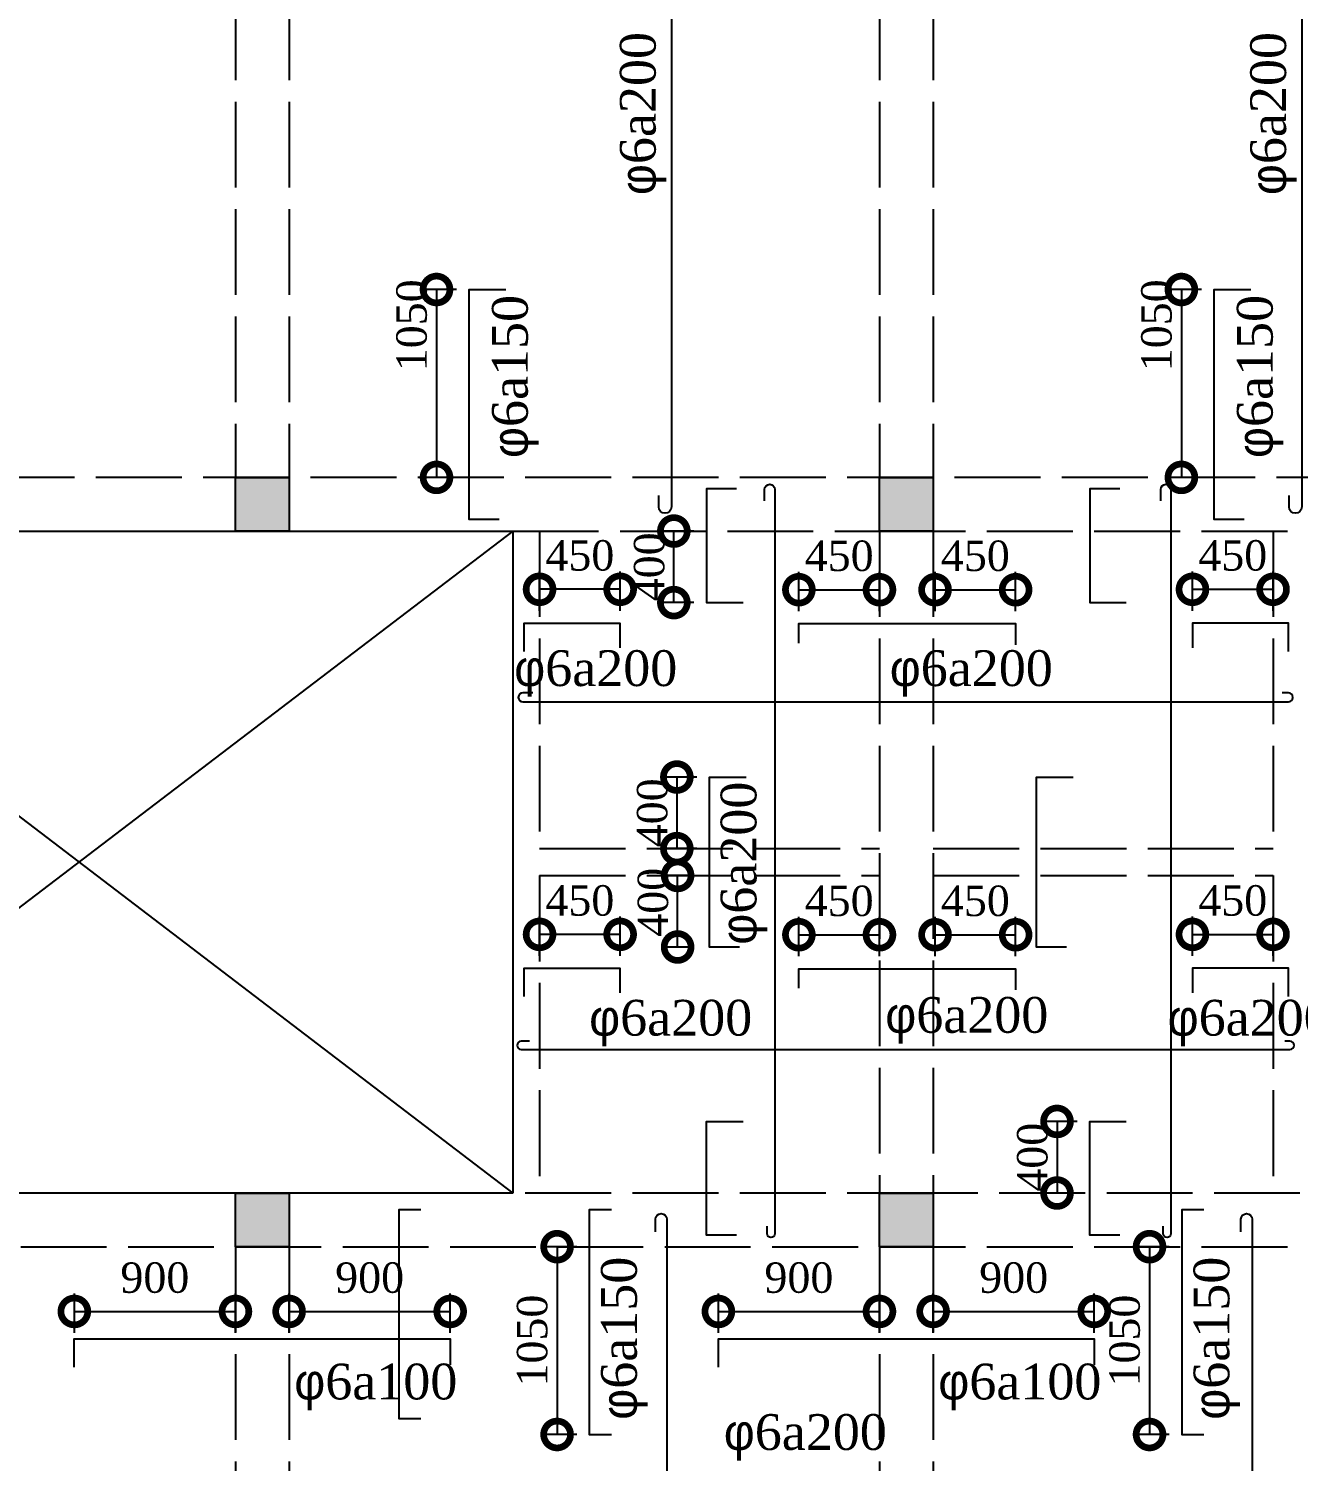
# Model space of a CAD drawing. Extents: x -105064 to -20964, y -943 to 58457.
# Drawn here: x -63152 to -56054, y 38033 to 46041 of the extents above; entities that cross this region are included whole.
import ezdxf

# ---------------------------------------------------------------- set-up
doc = ezdxf.new("R2010")
doc.units = 0
doc.header["$LTSCALE"] = 40
doc.linetypes.add('ACAD_ISO02W100', pattern=[15, 12, -3])
doc.layers.get('0').update_dxf_attribs({"linetype": 'CONTINUOUS'})
doc.layers.get('DEFPOINTS').update_dxf_attribs({"linetype": 'CONTINUOUS'})
for name, color, linetype in [('COT', 3, 'CONTINUOUS'), ('KTHUOT', 6, 'CONTINUOUS'), ('MANH', 2, 'CONTINUOUS'), ('TEXT', 7, 'CONTINUOUS'), ('THEP', 1, 'CONTINUOUS')]:
    doc.layers.add(name, color=color, linetype=linetype)
doc.styles.add('VNI-HELVE', font='')
doc.styles.add('VNI-TIMES', font='')
doc.styles.get('VNI-HELVE').set_extended_font_data('VNI-Helve')
doc.styles.get('VNI-TIMES').set_extended_font_data('VNI-Times')
doc.dimstyles.new('D1', dxfattribs={"dimscale": 0, "dimtxt": 300, "dimasz": 250, "dimexe": 250, "dimexo": 0, "dimgap": 160, "dimtad": 1, "dimdec": 0, "dimdsep": 46, "dimtxsty": 'VNI-HELVE', "dimblk1": 'ARCHTICK', "dimblk2": 'ARCHTICK', "dimsah": 1, "dimcen": 2.5, "dimclrd": 6, "dimclre": 6, "dimclrt": 6, "dimadec": 0, "dimazin": 0, "dimtfac": 1, "dimtdec": 0, "dimtmove": 0, "dimatfit": 3, "dimldrblk": 'ARCHTICK', "dimfxl": 1, "dimtolj": 1, "dimtzin": 0, "dimarcsym": 0})

# ---------------------------------------------------------------- blocks, each defined once
blk = doc.blocks.new('_DotSmall')
at = {"color": 0, "linetype": 'ByBlock', "const_width": 0.5}
blk.add_lwpolyline([(-0.0625, 0, 1), (0.0625, 0, 1)], format="xyb", close=True, dxfattribs=at)
blk = doc.blocks.new('*D152')
at = {"layer": 'DEFPOINTS', "color": 0, "linetype": 'Continuous', "transparency": 16777216}
for p in [(-60295.8, 42906.8), (-60295.8, 42717.1), (-59845.4, 42717.1)]:
    blk.add_point(p, dxfattribs=at)
at = {"layer": 'KTHUOT', "color": 9, "linetype": 'Continuous', "lineweight": -2, "transparency": 16777216}
for p, q in [((-60295.8, 42787.1), (-60295.8, 43006.8)), ((-59845.4, 42787.1), (-59845.4, 43006.8)), ((-59845.4, 42906.8), (-60295.8, 42906.8))]:
    blk.add_line(p, q, dxfattribs=at)
at = {"layer": 'KTHUOT', "color": 9, "linetype": 'Continuous', "lineweight": -2, "transparency": 16777216, "xscale": 300, "yscale": 300, "zscale": 300, "rotation": 180}
blk.add_blockref('_DotSmall', (-60295.8, 42906.8), dxfattribs=at)
at = {"layer": 'KTHUOT', "color": 9, "linetype": 'Continuous', "lineweight": -2, "transparency": 16777216, "xscale": 300, "yscale": 300, "zscale": 300}
blk.add_blockref('_DotSmall', (-59845.4, 42906.8), dxfattribs=at)
at = {"layer": 'KTHUOT', "color": 7, "linetype": 'Continuous', "transparency": 16777216, "insert": (-60070.6, 43095.2), "char_height": 170, "attachment_point": 5, "style": 'VNI-TIMES'}
blk.add_mtext('\\A1;450', dxfattribs=at)
blk = doc.blocks.new('_ARCHTICK')
at = {"color": 0, "linetype": 'ByBlock', "const_width": 0.15}
blk.add_lwpolyline([(-0.5, -0.5), (0.5, 0.5)], dxfattribs=at)
blk = doc.blocks.new('*D153')
at = {"layer": 'DEFPOINTS', "color": 0, "linetype": 'Continuous', "transparency": 16777216}
for p in [(-57634.7, 42904.6), (-58085.1, 42715), (-57634.7, 42715)]:
    blk.add_point(p, dxfattribs=at)
at = {"layer": 'KTHUOT', "color": 9, "linetype": 'Continuous', "lineweight": -2, "transparency": 16777216}
for p, q in [((-58085.1, 42785), (-58085.1, 43004.6)), ((-57634.7, 42785), (-57634.7, 43004.6)), ((-58085.1, 42904.6), (-57634.7, 42904.6))]:
    blk.add_line(p, q, dxfattribs=at)
at = {"layer": 'KTHUOT', "color": 9, "linetype": 'Continuous', "lineweight": -2, "transparency": 16777216, "xscale": 300, "yscale": 300, "zscale": 300, "rotation": 180}
blk.add_blockref('_DotSmall', (-58085.1, 42904.6), dxfattribs=at)
at = {"layer": 'KTHUOT', "color": 9, "linetype": 'Continuous', "lineweight": -2, "transparency": 16777216, "xscale": 300, "yscale": 300, "zscale": 300}
blk.add_blockref('_DotSmall', (-57634.7, 42904.6), dxfattribs=at)
at = {"layer": 'KTHUOT', "color": 7, "linetype": 'Continuous', "transparency": 16777216, "insert": (-57859.9, 43093), "char_height": 170, "attachment_point": 5, "style": 'VNI-TIMES'}
blk.add_mtext('\\A1;450', dxfattribs=at)
blk = doc.blocks.new('*D154')
at = {"layer": 'DEFPOINTS', "color": 0, "linetype": 'Continuous', "transparency": 16777216}
for p in [(-56195.8, 42906.8), (-56646.3, 42717.1), (-56195.8, 42717.1)]:
    blk.add_point(p, dxfattribs=at)
at = {"layer": 'KTHUOT', "color": 9, "linetype": 'Continuous', "lineweight": -2, "transparency": 16777216}
for p, q in [((-56646.3, 42787.1), (-56646.3, 43006.8)), ((-56195.8, 42787.1), (-56195.8, 43006.8)), ((-56646.3, 42906.8), (-56195.8, 42906.8))]:
    blk.add_line(p, q, dxfattribs=at)
at = {"layer": 'KTHUOT', "color": 9, "linetype": 'Continuous', "lineweight": -2, "transparency": 16777216, "xscale": 300, "yscale": 300, "zscale": 300, "rotation": 180}
blk.add_blockref('_DotSmall', (-56646.3, 42906.8), dxfattribs=at)
at = {"layer": 'KTHUOT', "color": 9, "linetype": 'Continuous', "lineweight": -2, "transparency": 16777216, "xscale": 300, "yscale": 300, "zscale": 300}
blk.add_blockref('_DotSmall', (-56195.8, 42906.8), dxfattribs=at)
at = {"layer": 'KTHUOT', "color": 7, "linetype": 'Continuous', "transparency": 16777216, "insert": (-56421.1, 43095.2), "char_height": 170, "attachment_point": 5, "style": 'VNI-TIMES'}
blk.add_mtext('\\A1;450', dxfattribs=at)
blk = doc.blocks.new('*D158')
at = {"layer": 'DEFPOINTS', "color": 0, "linetype": 'Continuous', "transparency": 16777216}
for p in [(-56195.8, 40978.1), (-56646.3, 40788.5), (-56195.8, 40788.5)]:
    blk.add_point(p, dxfattribs=at)
at = {"layer": 'KTHUOT', "color": 9, "linetype": 'Continuous', "lineweight": -2, "transparency": 16777216}
for p, q in [((-56646.3, 40858.5), (-56646.3, 41078.1)), ((-56195.8, 40858.5), (-56195.8, 41078.1)), ((-56646.3, 40978.1), (-56195.8, 40978.1))]:
    blk.add_line(p, q, dxfattribs=at)
at = {"layer": 'KTHUOT', "color": 9, "linetype": 'Continuous', "lineweight": -2, "transparency": 16777216, "xscale": 300, "yscale": 300, "zscale": 300, "rotation": 180}
blk.add_blockref('_DotSmall', (-56646.3, 40978.1), dxfattribs=at)
at = {"layer": 'KTHUOT', "color": 9, "linetype": 'Continuous', "lineweight": -2, "transparency": 16777216, "xscale": 300, "yscale": 300, "zscale": 300}
blk.add_blockref('_DotSmall', (-56195.8, 40978.1), dxfattribs=at)
at = {"layer": 'KTHUOT', "color": 7, "linetype": 'Continuous', "transparency": 16777216, "insert": (-56421.1, 41166.5), "char_height": 170, "attachment_point": 5, "style": 'VNI-TIMES'}
blk.add_mtext('\\A1;450', dxfattribs=at)
blk = doc.blocks.new('*D156')
at = {"layer": 'DEFPOINTS', "color": 0, "linetype": 'Continuous', "transparency": 16777216}
for p in [(-57634.7, 40976), (-58085.1, 40786.3), (-57634.7, 40786.3)]:
    blk.add_point(p, dxfattribs=at)
at = {"layer": 'KTHUOT', "color": 9, "linetype": 'Continuous', "lineweight": -2, "transparency": 16777216}
for p, q in [((-58085.1, 40856.3), (-58085.1, 41076)), ((-57634.7, 40856.3), (-57634.7, 41076)), ((-58085.1, 40976), (-57634.7, 40976))]:
    blk.add_line(p, q, dxfattribs=at)
at = {"layer": 'KTHUOT', "color": 9, "linetype": 'Continuous', "lineweight": -2, "transparency": 16777216, "xscale": 300, "yscale": 300, "zscale": 300, "rotation": 180}
blk.add_blockref('_DotSmall', (-58085.1, 40976), dxfattribs=at)
at = {"layer": 'KTHUOT', "color": 9, "linetype": 'Continuous', "lineweight": -2, "transparency": 16777216, "xscale": 300, "yscale": 300, "zscale": 300}
blk.add_blockref('_DotSmall', (-57634.7, 40976), dxfattribs=at)
at = {"layer": 'KTHUOT', "color": 7, "linetype": 'Continuous', "transparency": 16777216, "insert": (-57859.9, 41164.4), "char_height": 170, "attachment_point": 5, "style": 'VNI-TIMES'}
blk.add_mtext('\\A1;450', dxfattribs=at)
blk = doc.blocks.new('*D157')
at = {"layer": 'DEFPOINTS', "color": 0, "linetype": 'Continuous', "transparency": 16777216}
for p in [(-58395.8, 40976), (-58846.3, 40786.3), (-58395.8, 40786.3)]:
    blk.add_point(p, dxfattribs=at)
at = {"layer": 'KTHUOT', "color": 9, "linetype": 'Continuous', "lineweight": -2, "transparency": 16777216}
for p, q in [((-58846.3, 40856.3), (-58846.3, 41076)), ((-58395.8, 40856.3), (-58395.8, 41076)), ((-58846.3, 40976), (-58395.8, 40976))]:
    blk.add_line(p, q, dxfattribs=at)
at = {"layer": 'KTHUOT', "color": 9, "linetype": 'Continuous', "lineweight": -2, "transparency": 16777216, "xscale": 300, "yscale": 300, "zscale": 300, "rotation": 180}
blk.add_blockref('_DotSmall', (-58846.3, 40976), dxfattribs=at)
at = {"layer": 'KTHUOT', "color": 9, "linetype": 'Continuous', "lineweight": -2, "transparency": 16777216, "xscale": 300, "yscale": 300, "zscale": 300}
blk.add_blockref('_DotSmall', (-58395.8, 40976), dxfattribs=at)
at = {"layer": 'KTHUOT', "color": 7, "linetype": 'Continuous', "transparency": 16777216, "insert": (-58621.1, 41164.4), "char_height": 170, "attachment_point": 5, "style": 'VNI-TIMES'}
blk.add_mtext('\\A1;450', dxfattribs=at)
blk = doc.blocks.new('*D155')
at = {"layer": 'DEFPOINTS', "color": 0, "linetype": 'Continuous', "transparency": 16777216}
for p in [(-60295.8, 40978.1), (-60295.8, 40788.5), (-59845.4, 40788.5)]:
    blk.add_point(p, dxfattribs=at)
at = {"layer": 'KTHUOT', "color": 9, "linetype": 'Continuous', "lineweight": -2, "transparency": 16777216}
for p, q in [((-60295.8, 40858.5), (-60295.8, 41078.1)), ((-59845.4, 40858.5), (-59845.4, 41078.1)), ((-59845.4, 40978.1), (-60295.8, 40978.1))]:
    blk.add_line(p, q, dxfattribs=at)
at = {"layer": 'KTHUOT', "color": 9, "linetype": 'Continuous', "lineweight": -2, "transparency": 16777216, "xscale": 300, "yscale": 300, "zscale": 300, "rotation": 180}
blk.add_blockref('_DotSmall', (-60295.8, 40978.1), dxfattribs=at)
at = {"layer": 'KTHUOT', "color": 9, "linetype": 'Continuous', "lineweight": -2, "transparency": 16777216, "xscale": 300, "yscale": 300, "zscale": 300}
blk.add_blockref('_DotSmall', (-59845.4, 40978.1), dxfattribs=at)
at = {"layer": 'KTHUOT', "color": 7, "linetype": 'Continuous', "transparency": 16777216, "insert": (-60070.6, 41166.5), "char_height": 170, "attachment_point": 5, "style": 'VNI-TIMES'}
blk.add_mtext('\\A1;450', dxfattribs=at)
blk = doc.blocks.new('*D159')
at = {"layer": 'DEFPOINTS', "color": 0, "linetype": 'Continuous', "transparency": 16777216}
for p in [(-58395.8, 42904.6), (-58846.3, 42715), (-58395.8, 42715)]:
    blk.add_point(p, dxfattribs=at)
at = {"layer": 'KTHUOT', "color": 9, "linetype": 'Continuous', "lineweight": -2, "transparency": 16777216}
for p, q in [((-58846.3, 42785), (-58846.3, 43004.6)), ((-58395.8, 42785), (-58395.8, 43004.6)), ((-58846.3, 42904.6), (-58395.8, 42904.6))]:
    blk.add_line(p, q, dxfattribs=at)
at = {"layer": 'KTHUOT', "color": 9, "linetype": 'Continuous', "lineweight": -2, "transparency": 16777216, "xscale": 300, "yscale": 300, "zscale": 300, "rotation": 180}
blk.add_blockref('_DotSmall', (-58846.3, 42904.6), dxfattribs=at)
at = {"layer": 'KTHUOT', "color": 9, "linetype": 'Continuous', "lineweight": -2, "transparency": 16777216, "xscale": 300, "yscale": 300, "zscale": 300}
blk.add_blockref('_DotSmall', (-58395.8, 42904.6), dxfattribs=at)
at = {"layer": 'KTHUOT', "color": 7, "linetype": 'Continuous', "transparency": 16777216, "insert": (-58621.1, 43093), "char_height": 170, "attachment_point": 5, "style": 'VNI-TIMES'}
blk.add_mtext('\\A1;450', dxfattribs=at)
blk = doc.blocks.new('*D247')
at = {"layer": 'DEFPOINTS', "color": 0, "linetype": 'Continuous', "transparency": 16777216}
for p in [(-61995.8, 38870.4), (-62896.3, 38680.8), (-61995.8, 38680.8)]:
    blk.add_point(p, dxfattribs=at)
at = {"layer": 'KTHUOT', "color": 9, "linetype": 'Continuous', "lineweight": -2, "transparency": 16777216}
for p, q in [((-62896.3, 38750.8), (-62896.3, 38970.4)), ((-61995.8, 38750.8), (-61995.8, 38970.4)), ((-62896.3, 38870.4), (-61995.8, 38870.4))]:
    blk.add_line(p, q, dxfattribs=at)
at = {"layer": 'KTHUOT', "color": 9, "linetype": 'Continuous', "lineweight": -2, "transparency": 16777216, "xscale": 300, "yscale": 300, "zscale": 300, "rotation": 180}
blk.add_blockref('_DotSmall', (-62896.3, 38870.4), dxfattribs=at)
at = {"layer": 'KTHUOT', "color": 9, "linetype": 'Continuous', "lineweight": -2, "transparency": 16777216, "xscale": 300, "yscale": 300, "zscale": 300}
blk.add_blockref('_DotSmall', (-61995.8, 38870.4), dxfattribs=at)
at = {"layer": 'KTHUOT', "color": 7, "linetype": 'Continuous', "transparency": 16777216, "insert": (-62446.1, 39058.5), "char_height": 170, "attachment_point": 5, "style": 'VNI-TIMES'}
blk.add_mtext('\\A1;900', dxfattribs=at)
blk = doc.blocks.new('*D246')
at = {"layer": 'DEFPOINTS', "color": 0, "linetype": 'Continuous', "transparency": 16777216}
for p in [(-60795.4, 38870.4), (-61695.8, 38680.8), (-60795.4, 38680.8)]:
    blk.add_point(p, dxfattribs=at)
at = {"layer": 'KTHUOT', "color": 9, "linetype": 'Continuous', "lineweight": -2, "transparency": 16777216}
for p, q in [((-61695.8, 38750.8), (-61695.8, 38970.4)), ((-60795.4, 38750.8), (-60795.4, 38970.4)), ((-61695.8, 38870.4), (-60795.4, 38870.4))]:
    blk.add_line(p, q, dxfattribs=at)
at = {"layer": 'KTHUOT', "color": 9, "linetype": 'Continuous', "lineweight": -2, "transparency": 16777216, "xscale": 300, "yscale": 300, "zscale": 300, "rotation": 180}
blk.add_blockref('_DotSmall', (-61695.8, 38870.4), dxfattribs=at)
at = {"layer": 'KTHUOT', "color": 9, "linetype": 'Continuous', "lineweight": -2, "transparency": 16777216, "xscale": 300, "yscale": 300, "zscale": 300}
blk.add_blockref('_DotSmall', (-60795.4, 38870.4), dxfattribs=at)
at = {"layer": 'KTHUOT', "color": 7, "linetype": 'Continuous', "transparency": 16777216, "insert": (-61245.6, 39058.5), "char_height": 170, "attachment_point": 5, "style": 'VNI-TIMES'}
blk.add_mtext('\\A1;900', dxfattribs=at)
blk = doc.blocks.new('*D244')
at = {"layer": 'DEFPOINTS', "color": 0, "linetype": 'Continuous', "transparency": 16777216}
for p in [(-57195.4, 38870.4), (-58095.8, 38680.8), (-57195.4, 38680.8)]:
    blk.add_point(p, dxfattribs=at)
at = {"layer": 'KTHUOT', "color": 9, "linetype": 'Continuous', "lineweight": -2, "transparency": 16777216}
for p, q in [((-58095.8, 38750.8), (-58095.8, 38970.4)), ((-57195.4, 38750.8), (-57195.4, 38970.4)), ((-58095.8, 38870.4), (-57195.4, 38870.4))]:
    blk.add_line(p, q, dxfattribs=at)
at = {"layer": 'KTHUOT', "color": 9, "linetype": 'Continuous', "lineweight": -2, "transparency": 16777216, "xscale": 300, "yscale": 300, "zscale": 300, "rotation": 180}
blk.add_blockref('_DotSmall', (-58095.8, 38870.4), dxfattribs=at)
at = {"layer": 'KTHUOT', "color": 9, "linetype": 'Continuous', "lineweight": -2, "transparency": 16777216, "xscale": 300, "yscale": 300, "zscale": 300}
blk.add_blockref('_DotSmall', (-57195.4, 38870.4), dxfattribs=at)
at = {"layer": 'KTHUOT', "color": 7, "linetype": 'Continuous', "transparency": 16777216, "insert": (-57645.6, 39058.5), "char_height": 170, "attachment_point": 5, "style": 'VNI-TIMES'}
blk.add_mtext('\\A1;900', dxfattribs=at)
blk = doc.blocks.new('*D245')
at = {"layer": 'DEFPOINTS', "color": 0, "linetype": 'Continuous', "transparency": 16777216}
for p in [(-58395.8, 38870.4), (-59296.3, 38680.8), (-58395.8, 38680.8)]:
    blk.add_point(p, dxfattribs=at)
at = {"layer": 'KTHUOT', "color": 9, "linetype": 'Continuous', "lineweight": -2, "transparency": 16777216}
for p, q in [((-59296.3, 38750.8), (-59296.3, 38970.4)), ((-58395.8, 38750.8), (-58395.8, 38970.4)), ((-59296.3, 38870.4), (-58395.8, 38870.4))]:
    blk.add_line(p, q, dxfattribs=at)
at = {"layer": 'KTHUOT', "color": 9, "linetype": 'Continuous', "lineweight": -2, "transparency": 16777216, "xscale": 300, "yscale": 300, "zscale": 300, "rotation": 180}
blk.add_blockref('_DotSmall', (-59296.3, 38870.4), dxfattribs=at)
at = {"layer": 'KTHUOT', "color": 9, "linetype": 'Continuous', "lineweight": -2, "transparency": 16777216, "xscale": 300, "yscale": 300, "zscale": 300}
blk.add_blockref('_DotSmall', (-58395.8, 38870.4), dxfattribs=at)
at = {"layer": 'KTHUOT', "color": 7, "linetype": 'Continuous', "transparency": 16777216, "insert": (-58846.1, 39058.5), "char_height": 170, "attachment_point": 5, "style": 'VNI-TIMES'}
blk.add_mtext('\\A1;900', dxfattribs=at)
blk = doc.blocks.new('*D349')
at = {"layer": 'DEFPOINTS', "color": 0, "linetype": 'Continuous', "transparency": 16777216}
for p in [(-60689.3, 44582.5), (-60871.8, 43532.4), (-60689.3, 43532.4)]:
    blk.add_point(p, dxfattribs=at)
at = {"layer": 'KTHUOT', "color": 9, "linetype": 'Continuous', "lineweight": -2, "transparency": 16777216}
for p, q in [((-60759.3, 44582.5), (-60941.8, 44582.5)), ((-60871.8, 44582.5), (-60871.8, 43532.4)), ((-60759.3, 43532.4), (-60941.8, 43532.4))]:
    blk.add_line(p, q, dxfattribs=at)
at = {"layer": 'KTHUOT', "color": 9, "linetype": 'Continuous', "lineweight": -2, "transparency": 16777216, "xscale": 300, "yscale": 300, "zscale": 300}
for p, rotation in [((-60871.8, 44582.5), 90), ((-60871.8, 43532.4), 270)]:
    blk.add_blockref('_DotSmall', p, dxfattribs=dict(at, rotation=rotation))
at = {"layer": 'KTHUOT', "color": 7, "linetype": 'Continuous', "transparency": 16777216, "insert": (-61010.2, 44382.5), "char_height": 170, "attachment_point": 5, "rotation": 90, "style": 'VNI-TIMES'}
blk.add_mtext('\\A1;1050', dxfattribs=at)
blk = doc.blocks.new('*D350')
at = {"layer": 'DEFPOINTS', "color": 0, "linetype": 'Continuous', "transparency": 16777216}
for p in [(-56525.6, 44582.5), (-56708.1, 43532.4), (-56525.6, 43532.4)]:
    blk.add_point(p, dxfattribs=at)
at = {"layer": 'KTHUOT', "color": 9, "linetype": 'Continuous', "lineweight": -2, "transparency": 16777216}
for p, q in [((-56595.6, 44582.5), (-56778.1, 44582.5)), ((-56708.1, 44582.5), (-56708.1, 43532.4)), ((-56595.6, 43532.4), (-56778.1, 43532.4))]:
    blk.add_line(p, q, dxfattribs=at)
at = {"layer": 'KTHUOT', "color": 9, "linetype": 'Continuous', "lineweight": -2, "transparency": 16777216, "xscale": 300, "yscale": 300, "zscale": 300}
for p, rotation in [((-56708.1, 44582.5), 90), ((-56708.1, 43532.4), 270)]:
    blk.add_blockref('_DotSmall', p, dxfattribs=dict(at, rotation=rotation))
at = {"layer": 'KTHUOT', "color": 7, "linetype": 'Continuous', "transparency": 16777216, "insert": (-56846.5, 44382.5), "char_height": 170, "attachment_point": 5, "rotation": 90, "style": 'VNI-TIMES'}
blk.add_mtext('\\A1;1050', dxfattribs=at)
blk = doc.blocks.new('*D375')
at = {"layer": 'DEFPOINTS', "color": 0, "linetype": 'Continuous', "transparency": 16777216}
for p in [(-59345.8, 41857.5), (-59528.3, 41457.4), (-59345.8, 41457.4)]:
    blk.add_point(p, dxfattribs=at)
at = {"layer": 'KTHUOT', "color": 9, "linetype": 'Continuous', "lineweight": -2, "transparency": 16777216}
for p, q in [((-59415.8, 41857.5), (-59598.3, 41857.5)), ((-59528.3, 41857.5), (-59528.3, 41457.4)), ((-59415.8, 41457.4), (-59598.3, 41457.4))]:
    blk.add_line(p, q, dxfattribs=at)
at = {"layer": 'KTHUOT', "color": 9, "linetype": 'Continuous', "lineweight": -2, "transparency": 16777216, "xscale": 300, "yscale": 300, "zscale": 300}
for p, rotation in [((-59528.3, 41857.5), 90), ((-59528.3, 41457.4), 270)]:
    blk.add_blockref('_DotSmall', p, dxfattribs=dict(at, rotation=rotation))
at = {"layer": 'KTHUOT', "color": 7, "linetype": 'Continuous', "transparency": 16777216, "insert": (-59665.3, 41657.5), "char_height": 170, "attachment_point": 5, "rotation": 90, "style": 'VNI-TIMES'}
blk.add_mtext('\\A1;400', dxfattribs=at)
blk = doc.blocks.new('*D374')
at = {"layer": 'DEFPOINTS', "color": 0, "linetype": 'Continuous', "transparency": 16777216}
for p in [(-59524.1, 41307.4), (-59391.2, 41307.4), (-59391.2, 40907.5)]:
    blk.add_point(p, dxfattribs=at)
at = {"layer": 'KTHUOT', "color": 9, "linetype": 'Continuous', "lineweight": -2, "transparency": 16777216}
for p, q in [((-59461.2, 41307.4), (-59594.1, 41307.4)), ((-59524.1, 40907.5), (-59524.1, 41307.4)), ((-59461.2, 40907.5), (-59594.1, 40907.5))]:
    blk.add_line(p, q, dxfattribs=at)
at = {"layer": 'KTHUOT', "color": 9, "linetype": 'Continuous', "lineweight": -2, "transparency": 16777216, "xscale": 300, "yscale": 300, "zscale": 300}
for p, rotation in [((-59524.1, 41307.4), 90), ((-59524.1, 40907.5), 270)]:
    blk.add_blockref('_DotSmall', p, dxfattribs=dict(at, rotation=rotation))
at = {"layer": 'KTHUOT', "color": 7, "linetype": 'Continuous', "transparency": 16777216, "insert": (-59661.1, 41157.5), "char_height": 170, "attachment_point": 5, "rotation": 90, "style": 'VNI-TIMES'}
blk.add_mtext('\\A1;400', dxfattribs=at)
blk = doc.blocks.new('*D381')
at = {"layer": 'DEFPOINTS', "color": 0, "linetype": 'Continuous', "transparency": 16777216}
for p in [(-59545.1, 43232.4), (-59362.7, 43232.4), (-59362.7, 42832.4)]:
    blk.add_point(p, dxfattribs=at)
at = {"layer": 'KTHUOT', "color": 9, "linetype": 'Continuous', "lineweight": -2, "transparency": 16777216}
for p, q in [((-59432.7, 43232.4), (-59615.1, 43232.4)), ((-59545.1, 42832.4), (-59545.1, 43232.4)), ((-59432.7, 42832.4), (-59615.1, 42832.4))]:
    blk.add_line(p, q, dxfattribs=at)
at = {"layer": 'KTHUOT', "color": 9, "linetype": 'Continuous', "lineweight": -2, "transparency": 16777216, "xscale": 300, "yscale": 300, "zscale": 300}
for p, rotation in [((-59545.1, 43232.4), 90), ((-59545.1, 42832.4), 270)]:
    blk.add_blockref('_DotSmall', p, dxfattribs=dict(at, rotation=rotation))
at = {"layer": 'KTHUOT', "color": 7, "linetype": 'Continuous', "transparency": 16777216, "insert": (-59682.1, 43032.4), "char_height": 170, "attachment_point": 5, "rotation": 90, "style": 'VNI-TIMES'}
blk.add_mtext('\\A1;400', dxfattribs=at)
blk = doc.blocks.new('*D384')
at = {"layer": 'DEFPOINTS', "color": 0, "linetype": 'Continuous', "transparency": 16777216}
for p in [(-57220.8, 39932.5), (-57403.3, 39532.4), (-57220.8, 39532.4)]:
    blk.add_point(p, dxfattribs=at)
at = {"layer": 'KTHUOT', "color": 9, "linetype": 'Continuous', "lineweight": -2, "transparency": 16777216}
for p, q in [((-57290.8, 39932.5), (-57473.3, 39932.5)), ((-57403.3, 39932.5), (-57403.3, 39532.4)), ((-57290.8, 39532.4), (-57473.3, 39532.4))]:
    blk.add_line(p, q, dxfattribs=at)
at = {"layer": 'KTHUOT', "color": 9, "linetype": 'Continuous', "lineweight": -2, "transparency": 16777216, "xscale": 300, "yscale": 300, "zscale": 300}
for p, rotation in [((-57403.3, 39932.5), 90), ((-57403.3, 39532.4), 270)]:
    blk.add_blockref('_DotSmall', p, dxfattribs=dict(at, rotation=rotation))
at = {"layer": 'KTHUOT', "color": 7, "linetype": 'Continuous', "transparency": 16777216, "insert": (-57540.3, 39732.5), "char_height": 170, "attachment_point": 5, "rotation": 90, "style": 'VNI-TIMES'}
blk.add_mtext('\\A1;400', dxfattribs=at)
blk = doc.blocks.new('*D409')
at = {"layer": 'DEFPOINTS', "color": 0, "linetype": 'Continuous', "transparency": 16777216}
for p in [(-60018.1, 39232.4), (-60197.9, 38182.7), (-60018.1, 38182.7)]:
    blk.add_point(p, dxfattribs=at)
at = {"layer": 'KTHUOT', "color": 9, "linetype": 'Continuous', "lineweight": -2, "transparency": 16777216}
for p, q in [((-60088.1, 39232.4), (-60267.9, 39232.4)), ((-60197.9, 39232.4), (-60197.9, 38182.7)), ((-60088.1, 38182.7), (-60267.9, 38182.7))]:
    blk.add_line(p, q, dxfattribs=at)
at = {"layer": 'KTHUOT', "color": 9, "linetype": 'Continuous', "lineweight": -2, "transparency": 16777216, "xscale": 300, "yscale": 300, "zscale": 300}
for p, rotation in [((-60197.9, 39232.4), 90), ((-60197.9, 38182.7), 270)]:
    blk.add_blockref('_DotSmall', p, dxfattribs=dict(at, rotation=rotation))
at = {"layer": 'KTHUOT', "color": 7, "linetype": 'Continuous', "transparency": 16777216, "insert": (-60336.3, 38707.6), "char_height": 170, "attachment_point": 5, "rotation": 90, "style": 'VNI-TIMES'}
blk.add_mtext('\\A1;1050', dxfattribs=at)
blk = doc.blocks.new('*D413')
at = {"layer": 'DEFPOINTS', "color": 0, "linetype": 'Continuous', "transparency": 16777216}
for p in [(-56706.3, 39232.4), (-56886.2, 38182.7), (-56706.3, 38182.7)]:
    blk.add_point(p, dxfattribs=at)
at = {"layer": 'KTHUOT', "color": 9, "linetype": 'Continuous', "lineweight": -2, "transparency": 16777216}
for p, q in [((-56776.3, 39232.4), (-56956.2, 39232.4)), ((-56886.2, 39232.4), (-56886.2, 38182.7)), ((-56776.3, 38182.7), (-56956.2, 38182.7))]:
    blk.add_line(p, q, dxfattribs=at)
at = {"layer": 'KTHUOT', "color": 9, "linetype": 'Continuous', "lineweight": -2, "transparency": 16777216, "xscale": 300, "yscale": 300, "zscale": 300}
for p, rotation in [((-56886.2, 39232.4), 90), ((-56886.2, 38182.7), 270)]:
    blk.add_blockref('_DotSmall', p, dxfattribs=dict(at, rotation=rotation))
at = {"layer": 'KTHUOT', "color": 7, "linetype": 'Continuous', "transparency": 16777216, "insert": (-57024.6, 38707.6), "char_height": 170, "attachment_point": 5, "rotation": 90, "style": 'VNI-TIMES'}
blk.add_mtext('\\A1;1050', dxfattribs=at)

msp = doc.modelspace()

# ---------------------------------------------------------------- linework, layer by layer
at = {"layer": 'COT'}
for points in [[(-61695.8, 43232.4), (-61995.8, 43232.4), (-61995.8, 43532.4), (-61695.8, 43532.4)], [(-58095.8, 43232.4), (-58395.8, 43232.4), (-58395.8, 43532.4), (-58095.8, 43532.4)], [(-61695.8, 39232.4), (-61995.8, 39232.4), (-61995.8, 39532.4), (-61695.8, 39532.4)], [(-58095.8, 39232.4), (-58395.8, 39232.4), (-58395.8, 39532.4), (-58095.8, 39532.4)]]:
    msp.add_lwpolyline(points, close=True, dxfattribs=at)
for points in [[(-61695.8, 43232.4), (-61995.8, 43232.4), (-61695.8, 43532.4), (-61995.8, 43532.4)], [(-58095.8, 43232.4), (-58395.8, 43232.4), (-58095.8, 43532.4), (-58395.8, 43532.4)], [(-61695.8, 39232.4), (-61995.8, 39232.4), (-61695.8, 39532.4), (-61995.8, 39532.4)], [(-58095.8, 39232.4), (-58395.8, 39232.4), (-58095.8, 39532.4), (-58395.8, 39532.4)]]:
    msp.add_solid(points, dxfattribs=at)
at = {"layer": 'MANH', "linetype": 'ACAD_ISO02W100'}
for p, q in [((-61995.8, 47432.4), (-61995.8, 43532.4)), ((-61695.8, 47432.4), (-61695.8, 43532.4)), ((-58395.8, 47432.4), (-58395.8, 43532.4)), ((-58095.8, 47432.4), (-58095.8, 43532.4)), ((-61695.8, 43532.4), (-65295.8, 43532.4)), ((-58095.8, 43532.4), (-61695.8, 43532.4)), ((-54495.8, 43532.4), (-58095.8, 43532.4)), ((-60445.8, 43232.4), (-58395.8, 43232.4)), ((-60295.8, 43232.4), (-60295.8, 41457.4)), ((-58395.8, 43232.4), (-58395.8, 39532.4)), ((-58395.8, 43232.4), (-56045.8, 43232.4)), ((-58095.8, 43232.4), (-58095.8, 39532.4)), ((-56195.8, 43232.4), (-56195.8, 41457.4)), ((-60295.8, 41457.4), (-58395.8, 41457.4)), ((-58095.8, 41457.4), (-56195.8, 41457.4)), ((-60295.8, 41307.4), (-58395.8, 41307.4)), ((-60295.8, 41307.4), (-60295.8, 39532.4)), ((-58095.8, 41307.4), (-56195.8, 41307.4)), ((-56195.8, 41307.4), (-56195.8, 39532.4)), ((-58095.8, 39532.4), (-60445.8, 39532.4)), ((-56045.8, 39532.4), (-58095.8, 39532.4)), ((-65595.8, 39232.4), (-61995.8, 39232.4)), ((-61995.8, 39232.4), (-61995.8, 35332.4)), ((-61995.8, 39232.4), (-58395.8, 39232.4)), ((-61695.8, 39232.4), (-61695.8, 35332.4)), ((-58395.8, 39232.4), (-58395.8, 35332.4)), ((-58395.8, 39232.4), (-54795.8, 39232.4)), ((-58095.8, 39232.4), (-58095.8, 35332.4))]:
    msp.add_line(p, q, dxfattribs=at)
at = {"layer": 'MANH', "linetype": 'Continuous'}
for p, q in [((-65595.8, 43232.4), (-60445.8, 43232.4)), ((-60445.8, 43232.4), (-60445.8, 39532.4)), ((-60445.8, 39532.4), (-65295.8, 39532.4))]:
    msp.add_line(p, q, dxfattribs=at)
at = {"layer": 'MANH', "color": 9}
for p, q in [((-60445.8, 43232.4), (-65295.8, 39532.4)), ((-65295.8, 43232.4), (-60445.8, 39532.4))]:
    msp.add_line(p, q, dxfattribs=at)
at = {"layer": 'THEP'}
for points in [[(-59622, 51734.7), (-59622, 51805.8, -1), (-59558.7, 51805.8), (-59558.7, 43367.3, -1), (-59629.8, 43367.3), (-59629.8, 43430.5)], [(-56098.5, 51734.7), (-56098.5, 51805.8, -1), (-56035.3, 51805.8), (-56035.3, 43367.3, -1), (-56106.3, 43367.3), (-56106.3, 43430.5)], [(-59038, 43400.9), (-59038, 43465.2, -1), (-58980.7, 43465.2), (-58980.7, 39305.1, -1), (-59023.6, 39305.1), (-59023.6, 39348)], [(-56823.7, 43400.9), (-56823.7, 43465.2, -1), (-56766.5, 43465.2), (-56766.5, 39305.1, -1), (-56809.3, 39305.1), (-56809.3, 39348)], [(-60332.9, 42327.8), (-60389.7, 42327.8, 1), (-60389.7, 42278.2), (-56109.6, 42278.2, 1), (-56109.6, 42327.8), (-56145, 42327.8)], [(-60352.1, 40381), (-60398.6, 40381, 1), (-60398.6, 40334.5), (-56101.3, 40334.5, 1), (-56101.3, 40381), (-56129.2, 40381)], [(-59647.7, 39314.6), (-59647.7, 39385.7, -1), (-59584.4, 39385.7), (-59584.4, 30947.3, -1), (-59655.5, 30947.3), (-59655.5, 31010.5)], [(-56375.4, 39314.6), (-56375.4, 39385.7, -1), (-56312.2, 39385.7), (-56312.2, 30947.3, -1), (-56383.2, 30947.3), (-56383.2, 31010.5)]]:
    msp.add_lwpolyline(points, format="xyb", dxfattribs=at)
for points in [[(-60521.5, 43296.9), (-60689.3, 43296.9), (-60689.3, 44582.5), (-60484.5, 44582.5)], [(-56357.8, 43296.9), (-56525.6, 43296.9), (-56525.6, 44582.5), (-56320.7, 44582.5)], [(-59194.8, 43468), (-59362.7, 43468), (-59362.7, 42832.4), (-59157.8, 42832.4)], [(-57053, 43468), (-57220.8, 43468), (-57220.8, 42832.4), (-57015.9, 42832.4)], [(-60381.4, 42559), (-60381.4, 42717.1), (-59846.4, 42717.1), (-59846.4, 42580.1)], [(-58846.7, 42606.2), (-58846.7, 42715), (-57634.7, 42715), (-57634.7, 42596.5)], [(-56110.3, 42559), (-56110.3, 42717.1), (-56645.3, 42717.1), (-56645.3, 42580.1)], [(-59178, 40907.4), (-59345.8, 40907.4), (-59345.8, 41857.5), (-59140.9, 41857.5)], [(-57349.8, 40907.4), (-57517.6, 40907.4), (-57517.6, 41857.5), (-57312.7, 41857.5)], [(-60381.4, 40630.3), (-60381.4, 40788.5), (-59846.4, 40788.5), (-59846.4, 40651.4)], [(-58846.7, 40677.6), (-58846.7, 40786.3), (-57634.7, 40786.3), (-57634.7, 40667.8)], [(-56110.3, 40630.3), (-56110.3, 40788.5), (-56645.3, 40788.5), (-56645.3, 40651.4)], [(-59194.8, 39296.9), (-59362.7, 39296.9), (-59362.7, 39932.5), (-59157.8, 39932.5)], [(-57053, 39296.9), (-57220.8, 39296.9), (-57220.8, 39932.5), (-57015.9, 39932.5)], [(-60959.4, 39438.3), (-61082.9, 39438.3), (-61082.9, 38271.7), (-60959.4, 38271.7)], [(-59894.6, 39438.3), (-60018.1, 39438.3), (-60018.1, 38182.7), (-59894.6, 38182.7)], [(-56582.8, 39438.3), (-56706.3, 39438.3), (-56706.3, 38182.7), (-56582.8, 38182.7)], [(-62896.5, 38559.9), (-62896.5, 38716.8), (-60796.1, 38716.8), (-60796.1, 38572)], [(-59296.5, 38559.9), (-59296.5, 38716.8), (-57196.1, 38716.8), (-57196.1, 38572)]]:
    msp.add_lwpolyline(points, dxfattribs=at)

# ---------------------------------------------------------------- texts
at = {"layer": 'TEXT', "char_height": 200, "width": 982.857, "attachment_point": 1, "rotation": 90, "style": 'VNI-TIMES'}
for s, insert in [('{\\fSymbol|b0|i0|c2|p16;f}6a200', (-59846.7, 45110.1)), ('{\\fSymbol|b0|i0|c2|p16;f}6a200', (-56323.2, 45110.1)), ('{\\fSymbol|b0|i0|c2|p16;f}6a150', (-60561.6, 43640.6)), ('{\\fSymbol|b0|i0|c2|p16;f}6a150', (-56397.9, 43640.6)), ('{\\fSymbol|b0|i0|c2|p16;f}6a200', (-59283.6, 40920.2)), ('{\\fSymbol|b0|i0|c2|p16;f}6a150', (-59952, 38264.9)), ('{\\fSymbol|b0|i0|c2|p16;f}6a150', (-56640.2, 38264.9))]:
    msp.add_mtext(s, dxfattribs=dict(at, insert=insert))
at = {"layer": 'TEXT', "char_height": 200, "attachment_point": 1, "style": 'VNI-TIMES'}
for s, insert, width in [('{\\fSymbol|b0|i0|c2|p16;f}6a200', (-60437.5, 42566.2), 918.224), ('{\\fSymbol|b0|i0|c2|p16;f}6a200', (-58338.4, 42566.2), 918.224), ('{\\fSymbol|b0|i0|c2|p16;f}6a200', (-60018.7, 40612.2), 918.224), ('{\\fSymbol|b0|i0|c2|p16;f}6a200', (-58363.5, 40627.9), 918.224), ('{\\fSymbol|b0|i0|c2|p16;f}6a200', (-56785, 40612.2), 918.224), ('{\\fSymbol|b0|i0|c2|p16;f}6a100', (-61667, 38578.6), 982.857), ('{\\fSymbol|b0|i0|c2|p16;f}6a100', (-58067, 38578.6), 982.857), ('{\\fSymbol|b0|i0|c2|p16;f}6a200', (-59266.1, 38296.5), 982.857)]:
    msp.add_mtext(s, dxfattribs=dict(at, insert=insert, width=width))

# ---------------------------------------------------------------- dimensions: what is measured, and where the dimension line sits
at = {"layer": 'KTHUOT', "color": 6, "linetype": 'Continuous'}
for base, p1, p2, angle, override, picture, middle in [((-60871.8, 43532.4), (-60689.3, 44582.5), (-60689.3, 43532.4), 90, {"dimscale": 1, "dimtxt": 170, "dimasz": 300, "dimexe": 70, "dimexo": 70, "dimgap": 50, "dimtxsty": 'VNI-TIMES', "dimblk1": 'DotSmall', "dimblk2": 'DotSmall', "dimclrd": 9, "dimclre": 9, "dimclrt": 7}, '*D349', (-60871.8, 44382.5)), ((-56708.1, 43532.4), (-56525.6, 44582.5), (-56525.6, 43532.4), 90, {"dimscale": 1, "dimtxt": 170, "dimasz": 300, "dimexe": 70, "dimexo": 70, "dimgap": 50, "dimtxsty": 'VNI-TIMES', "dimblk1": 'DotSmall', "dimblk2": 'DotSmall', "dimclrd": 9, "dimclre": 9, "dimclrt": 7}, '*D350', (-56708.1, 44382.5)), ((-59545.1, 43232.4), (-59362.7, 42832.4), (-59362.7, 43232.4), 270, {"dimscale": 1, "dimtxt": 170, "dimasz": 300, "dimexe": 70, "dimexo": 70, "dimgap": 50, "dimtxsty": 'VNI-TIMES', "dimblk1": 'DotSmall', "dimblk2": 'DotSmall', "dimclrd": 9, "dimclre": 9, "dimclrt": 7}, '*D381', (-59545.1, 43032.4)), ((-60295.8, 42906.8), (-59845.4, 42717.1), (-60295.8, 42717.1), 180, {"dimscale": 1, "dimtxt": 170, "dimasz": 300, "dimexe": 100, "dimexo": 70, "dimgap": 100, "dimtxsty": 'VNI-TIMES', "dimblk1": 'DotSmall', "dimblk2": 'DotSmall', "dimclrd": 9, "dimclre": 9, "dimclrt": 7}, '*D152', (-60070.6, 42906.8)), ((-59528.3, 41457.4), (-59345.8, 41857.5), (-59345.8, 41457.4), 90, {"dimscale": 1, "dimtxt": 170, "dimasz": 300, "dimexe": 70, "dimexo": 70, "dimgap": 50, "dimtxsty": 'VNI-TIMES', "dimblk1": 'DotSmall', "dimblk2": 'DotSmall', "dimclrd": 9, "dimclre": 9, "dimclrt": 7}, '*D375', (-59528.3, 41657.5)), ((-59524.1, 41307.4), (-59391.2, 40907.5), (-59391.2, 41307.4), 270, {"dimscale": 1, "dimtxt": 170, "dimasz": 300, "dimexe": 70, "dimexo": 70, "dimgap": 50, "dimtxsty": 'VNI-TIMES', "dimblk1": 'DotSmall', "dimblk2": 'DotSmall', "dimclrd": 9, "dimclre": 9, "dimclrt": 7}, '*D374', (-59524.1, 41157.5)), ((-60295.8, 40978.1), (-59845.4, 40788.5), (-60295.8, 40788.5), 180, {"dimscale": 1, "dimtxt": 170, "dimasz": 300, "dimexe": 100, "dimexo": 70, "dimgap": 100, "dimtxsty": 'VNI-TIMES', "dimblk1": 'DotSmall', "dimblk2": 'DotSmall', "dimclrd": 9, "dimclre": 9, "dimclrt": 7}, '*D155', (-60070.6, 40978.1)), ((-57403.3, 39532.4), (-57220.8, 39932.5), (-57220.8, 39532.4), 90, {"dimscale": 1, "dimtxt": 170, "dimasz": 300, "dimexe": 70, "dimexo": 70, "dimgap": 50, "dimtxsty": 'VNI-TIMES', "dimblk1": 'DotSmall', "dimblk2": 'DotSmall', "dimclrd": 9, "dimclre": 9, "dimclrt": 7}, '*D384', (-57403.3, 39732.5))]:
    dim = msp.add_linear_dim(base=base, p1=p1, p2=p2, angle=angle, dimstyle='D1', override=override, dxfattribs=at)
    dim.commit()
    dim.dimension.update_dxf_attribs({"geometry": picture, "text_midpoint": middle, "dimtype": 160})
for base, p1, p2, picture, middle in [((-58395.8347, 42904.6356), (-58846.2719, 42714.9949), (-58395.8347, 42714.9949), '*D159', (-58621.0533, 42904.6356)), ((-57634.7, 42904.6), (-58085.1, 42715), (-57634.7, 42715), '*D153', (-57859.9, 42904.6)), ((-56195.8347, 42906.7502), (-56646.2719, 42717.1096), (-56195.8347, 42717.1096), '*D154', (-56421.0533, 42906.7502)), ((-58395.8347, 40975.9859), (-58846.2719, 40786.3452), (-58395.8347, 40786.3452), '*D157', (-58621.0533, 40975.9859)), ((-57634.7, 40976), (-58085.1, 40786.3), (-57634.7, 40786.3), '*D156', (-57859.9, 40976)), ((-56195.8347, 40978.1005), (-56646.2719, 40788.4598), (-56195.8347, 40788.4598), '*D158', (-56421.0533, 40978.1005))]:
    dim = msp.add_linear_dim(base=base, p1=p1, p2=p2, dimstyle='D1', override={"dimscale": 1, "dimtxt": 170, "dimasz": 300, "dimexe": 100, "dimexo": 70, "dimgap": 100, "dimtxsty": 'VNI-TIMES', "dimblk1": 'DotSmall', "dimblk2": 'DotSmall', "dimclrd": 9, "dimclre": 9, "dimclrt": 7}, dxfattribs=at)
    dim.commit()
    dim.dimension.update_dxf_attribs({"geometry": picture, "text_midpoint": middle, "dimtype": 160})
for base, p1, p2, picture, middle in [((-60197.9, 38182.7), (-60018.1, 39232.4), (-60018.1, 38182.7), '*D409', (-60336.3, 38707.6)), ((-56886.2, 38182.7), (-56706.3, 39232.4), (-56706.3, 38182.7), '*D413', (-57024.6, 38707.6))]:
    dim = msp.add_linear_dim(base=base, p1=p1, p2=p2, angle=90, dimstyle='D1', override={"dimscale": 1, "dimtxt": 170, "dimasz": 300, "dimexe": 70, "dimexo": 70, "dimgap": 50, "dimtxsty": 'VNI-TIMES', "dimblk1": 'DotSmall', "dimblk2": 'DotSmall', "dimclrd": 9, "dimclre": 9, "dimclrt": 7}, dxfattribs=at)
    dim.commit()
    dim.dimension.update_dxf_attribs({"geometry": picture, "text_midpoint": middle})
for base, p1, p2, picture, middle in [((-61995.8347, 38870.43), (-62896.2719, 38680.7893), (-61995.8347, 38680.7893), '*D247', (-62446.0533, 39058.4567)), ((-60795.4, 38870.4), (-61695.8, 38680.8), (-60795.4, 38680.8), '*D246', (-61245.6, 39058.5)), ((-58395.8347, 38870.43), (-59296.2719, 38680.7893), (-58395.8347, 38680.7893), '*D245', (-58846.0533, 39058.4567)), ((-57195.4, 38870.4), (-58095.8, 38680.8), (-57195.4, 38680.8), '*D244', (-57645.6, 39058.5))]:
    dim = msp.add_linear_dim(base=base, p1=p1, p2=p2, dimstyle='D1', override={"dimscale": 1, "dimtxt": 170, "dimasz": 300, "dimexe": 100, "dimexo": 70, "dimgap": 100, "dimtxsty": 'VNI-TIMES', "dimblk1": 'DotSmall', "dimblk2": 'DotSmall', "dimclrd": 9, "dimclre": 9, "dimclrt": 7}, dxfattribs=at)
    dim.commit()
    dim.dimension.update_dxf_attribs({"geometry": picture, "text_midpoint": middle})

doc.saveas('drawing.dxf')
